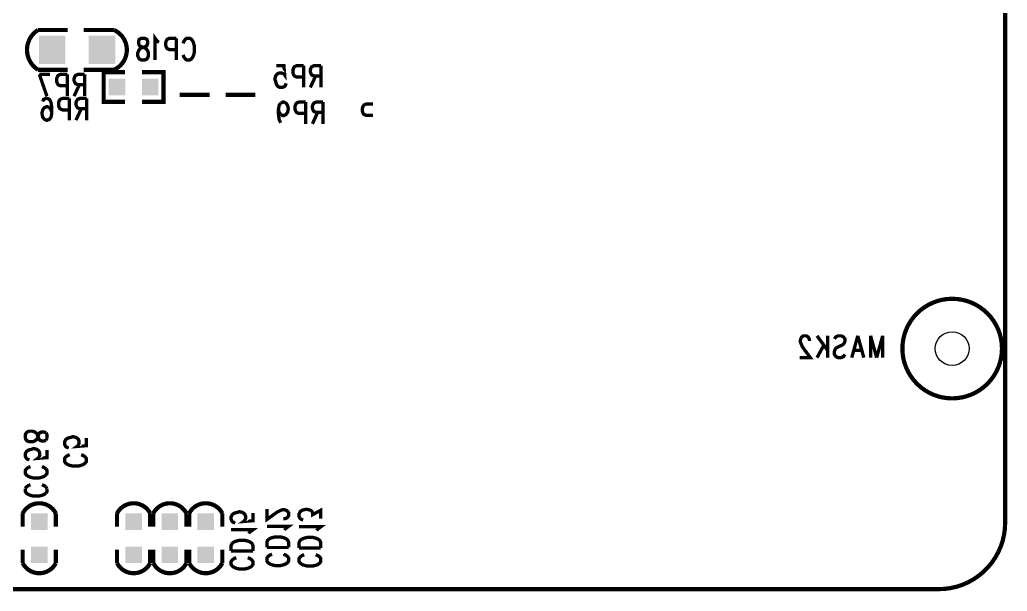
# Model space of a CAD drawing. Extents: x 64 to 173, y 17 to 95.
# Drawn here: x 143.13 to 172.87, y 17.13 to 34.34 of the extents above; entities that cross this region are included whole.
import ezdxf

# ---------------------------------------------------------------- set-up
doc = ezdxf.new("R2010")
doc.units = 0
doc.header["$MEASUREMENT"] = 0
doc.layers.get('0').update_dxf_attribs({"linetype": 'CONTINUOUS'})
doc.layers.add('PASTEMASKBOTTOM', color=5, linetype='CONTINUOUS')
doc.layers.add('SILKSCREENBOTTO', color=9, linetype='CONTINUOUS')

# ---------------------------------------------------------------- blocks, each defined once
blk = doc.blocks.new('ROUND_26')
blk.add_circle((0, 0), 0.508)
blk = doc.blocks.new('SQUARE_225')
blk.add_solid([(0.250062, 0.250062), (0.250062, -0.250062), (-0.250062, 0.250062), (-0.250062, -0.250062)])
blk = doc.blocks.new('RECTANGLE_226')
blk.add_solid([(0.40005, 0.424942), (0.40005, -0.424942), (-0.40005, 0.424942), (-0.40005, -0.424942)])

msp = doc.modelspace()

# ---------------------------------------------------------------- linework, layer by layer
at = {"layer": 'PASTEMASKBOTTOM', "color": 5, "const_width": 0.127}
for points in [[(172.804, 84.198), (172.804, 19.189)], [(170.804, 17.189), (126.806, 17.189)]]:
    msp.add_lwpolyline(points, dxfattribs=at)
msp.add_lwpolyline([(170.804, 17.189, 0.414214), (172.804, 19.189)], format="xyb", dxfattribs=at)
at = {"layer": 'SILKSCREENBOTTO', "color": 5}
for points, const_width in [([(172.804, 84.198), (172.804, 19.189)], 0.127), ([(144.574, 34.028), (143.68, 34.028)], 0.127), ([(145.963, 34.028), (145.057, 34.028)], 0.127), ([(147.32, 33.653), (147.275, 33.684), (147.206, 33.778), (147.206, 33.122)], 0.1), ([(146.888, 33.778), (146.956, 33.747), (146.979, 33.684), (146.979, 33.622), (146.956, 33.559), (146.911, 33.528), (146.82, 33.497), (146.752, 33.466), (146.707, 33.403), (146.684, 33.341), (146.684, 33.247), (146.707, 33.185), (146.729, 33.153), (146.797, 33.122), (146.888, 33.122), (146.956, 33.153), (146.979, 33.185), (147.002, 33.247), (147.002, 33.341), (146.979, 33.403), (146.934, 33.466), (146.866, 33.497), (146.775, 33.528), (146.729, 33.559), (146.707, 33.622), (146.707, 33.684), (146.729, 33.747), (146.797, 33.778), (146.888, 33.778)], 0.1), ([(147.843, 33.778), (147.638, 33.778), (147.57, 33.747), (147.547, 33.716), (147.525, 33.653), (147.525, 33.559), (147.547, 33.497), (147.57, 33.466), (147.638, 33.435), (147.843, 33.435)], 0.1), ([(147.843, 33.778), (147.843, 33.122)], 0.1), ([(148.047, 33.622), (148.07, 33.684), (148.115, 33.747), (148.161, 33.778), (148.252, 33.778), (148.297, 33.747), (148.343, 33.684), (148.366, 33.622), (148.388, 33.528), (148.388, 33.372), (148.366, 33.278), (148.343, 33.216), (148.297, 33.153), (148.252, 33.122), (148.161, 33.122), (148.115, 33.153), (148.07, 33.216), (148.047, 33.278)], 0.1), ([(143.68, 32.828), (144.574, 32.828)], 0.127), ([(143.719, 32.69), (143.946, 32.034)], 0.1), ([(144.037, 32.69), (143.719, 32.69)], 0.1), ([(144.559, 32.69), (144.355, 32.69), (144.287, 32.659), (144.264, 32.628), (144.241, 32.565), (144.241, 32.472), (144.264, 32.409), (144.287, 32.378), (144.355, 32.346), (144.559, 32.346)], 0.1), ([(144.559, 32.69), (144.559, 32.034)], 0.1), ([(145.082, 32.69), (144.878, 32.69), (144.81, 32.659), (144.787, 32.628), (144.764, 32.565), (144.764, 32.503), (144.787, 32.44), (144.81, 32.409), (144.878, 32.378), (145.082, 32.378)], 0.1), ([(145.057, 32.828), (145.963, 32.828)], 0.127), ([(145.082, 32.69), (145.082, 32.034)], 0.1), ([(146.302, 32.759), (145.656, 32.759), (145.656, 31.864), (146.302, 31.864)], 0.127), ([(146.81, 32.759), (147.456, 32.759), (147.456, 31.864), (146.81, 31.864)], 0.127), ([(150.856, 32.952), (151.084, 32.952), (151.106, 32.671), (151.084, 32.702), (151.015, 32.733), (150.947, 32.733), (150.879, 32.702), (150.834, 32.64), (150.811, 32.546), (150.834, 32.484), (150.856, 32.39), (150.902, 32.327), (150.97, 32.296), (151.038, 32.296), (151.106, 32.327), (151.129, 32.359), (151.152, 32.421)], 0.1), ([(151.675, 32.952), (151.47, 32.952), (151.402, 32.921), (151.379, 32.89), (151.356, 32.827), (151.356, 32.733), (151.379, 32.671), (151.402, 32.64), (151.47, 32.609), (151.675, 32.609)], 0.1), ([(151.675, 32.952), (151.675, 32.296)], 0.1), ([(152.197, 32.952), (151.993, 32.952), (151.924, 32.921), (151.902, 32.89), (151.879, 32.827), (151.879, 32.765), (151.902, 32.702), (151.924, 32.671), (151.993, 32.64), (152.197, 32.64)], 0.1), ([(152.197, 32.952), (152.197, 32.296)], 0.1), ([(144.923, 32.378), (144.764, 32.034)], 0.1), ([(152.038, 32.64), (151.879, 32.296)], 0.1), ([(148.847, 32.074), (147.94, 32.074)], 0.127), ([(150.223, 32.074), (149.329, 32.074)], 0.127), ([(143.821, 31.872), (143.844, 31.935), (143.912, 31.966), (143.958, 31.966), (144.026, 31.935), (144.071, 31.841), (144.094, 31.685), (144.094, 31.529), (144.071, 31.404), (144.026, 31.341), (143.958, 31.31), (143.935, 31.31), (143.867, 31.341), (143.821, 31.404), (143.799, 31.498), (143.799, 31.529), (143.821, 31.622), (143.867, 31.685), (143.935, 31.716), (143.958, 31.716), (144.026, 31.685), (144.071, 31.622), (144.094, 31.529)], 0.1), ([(144.617, 31.966), (144.412, 31.966), (144.344, 31.935), (144.321, 31.904), (144.298, 31.841), (144.298, 31.747), (144.321, 31.685), (144.344, 31.654), (144.412, 31.622), (144.617, 31.622)], 0.1), ([(144.617, 31.966), (144.617, 31.31)], 0.1), ([(144.844, 31.904), (144.821, 31.841), (144.821, 31.779), (144.844, 31.716)], 0.1), ([(145.139, 31.966), (144.935, 31.966), (144.867, 31.935), (144.844, 31.904)], 0.1), ([(145.139, 31.966), (145.139, 31.31)], 0.1), ([(150.987, 31.825), (150.942, 31.763), (150.919, 31.638), (150.919, 31.482), (150.942, 31.325), (150.987, 31.231)], 0.1), ([(150.987, 31.482), (151.055, 31.45), (151.078, 31.45), (151.146, 31.482), (151.192, 31.544), (151.214, 31.638), (151.214, 31.669), (151.192, 31.763), (151.146, 31.825), (151.078, 31.856), (151.055, 31.856), (150.987, 31.825)], 0.1), ([(151.737, 31.856), (151.533, 31.856), (151.464, 31.825), (151.442, 31.794), (151.419, 31.731), (151.419, 31.638), (151.442, 31.575), (151.464, 31.544), (151.533, 31.513), (151.737, 31.513)], 0.1), ([(151.737, 31.856), (151.737, 31.2)], 0.1), ([(152.26, 31.856), (152.055, 31.856), (151.987, 31.825), (151.964, 31.794), (151.942, 31.731), (151.942, 31.669), (151.964, 31.606), (151.987, 31.575), (152.055, 31.544), (152.26, 31.544)], 0.1), ([(152.26, 31.856), (152.26, 31.2)], 0.1), ([(153.766, 31.797), (153.561, 31.797), (153.493, 31.766), (153.47, 31.735), (153.448, 31.672), (153.448, 31.579), (153.47, 31.516), (153.493, 31.485), (153.561, 31.454), (153.766, 31.454)], 0.1), ([(144.98, 31.654), (144.821, 31.31)], 0.1), ([(144.844, 31.716), (144.867, 31.685), (144.935, 31.654), (145.139, 31.654)], 0.1), ([(150.919, 31.638), (150.942, 31.544), (150.987, 31.482)], 0.1), ([(152.101, 31.544), (151.942, 31.2)], 0.1), ([(166.912, 24.661), (166.912, 24.692), (166.889, 24.755), (166.866, 24.786), (166.821, 24.817), (166.73, 24.817), (166.684, 24.786), (166.662, 24.755), (166.639, 24.692), (166.639, 24.63), (166.662, 24.567), (166.707, 24.473), (166.935, 24.161), (166.616, 24.161)], 0.1), ([(167.139, 24.817), (167.457, 24.38)], 0.1), ([(167.457, 24.817), (167.457, 24.161)], 0.1), ([(167.662, 24.724), (167.707, 24.786), (167.775, 24.817), (167.866, 24.817), (167.935, 24.786), (167.98, 24.724), (167.98, 24.661), (167.957, 24.598), (167.935, 24.567), (167.889, 24.536), (167.753, 24.473), (167.707, 24.442), (167.684, 24.411), (167.662, 24.348), (167.662, 24.255), (167.707, 24.192), (167.775, 24.161), (167.866, 24.161), (167.935, 24.192), (167.98, 24.255)], 0.1), ([(168.366, 24.817), (168.185, 24.161)], 0.1), ([(168.366, 24.817), (168.548, 24.161)], 0.1), ([(168.753, 24.817), (168.935, 24.161)], 0.1), ([(168.753, 24.817), (168.753, 24.161)], 0.1), ([(169.116, 24.817), (168.935, 24.161)], 0.1), ([(169.116, 24.817), (169.116, 24.161)], 0.1), ([(167.344, 24.536), (167.139, 24.161)], 0.1), ([(168.48, 24.38), (168.253, 24.38)], 0.1), ([(143.92, 21.673), (143.858, 21.65), (143.795, 21.65), (143.733, 21.673), (143.701, 21.718), (143.67, 21.809), (143.639, 21.877), (143.577, 21.923), (143.514, 21.946), (143.42, 21.946), (143.358, 21.923), (143.327, 21.9), (143.295, 21.832), (143.295, 21.741), (143.327, 21.673), (143.358, 21.65), (143.42, 21.627), (143.514, 21.627), (143.577, 21.65), (143.639, 21.696), (143.67, 21.764), (143.701, 21.855), (143.733, 21.9), (143.795, 21.923), (143.858, 21.923), (143.92, 21.9)], 0.1), ([(143.92, 21.9), (143.952, 21.832), (143.952, 21.741)], 0.1), ([(143.952, 21.741), (143.92, 21.673)], 0.1), ([(145.135, 21.736), (145.135, 21.509), (144.853, 21.486), (144.885, 21.509), (144.916, 21.577), (144.916, 21.645), (144.885, 21.713), (144.822, 21.759), (144.728, 21.781), (144.666, 21.759), (144.572, 21.736), (144.509, 21.69), (144.478, 21.622), (144.478, 21.554), (144.509, 21.486), (144.541, 21.463), (144.603, 21.44)], 0.1), ([(143.952, 21.377), (143.952, 21.15), (143.67, 21.127), (143.701, 21.15), (143.733, 21.218), (143.733, 21.286), (143.701, 21.355), (143.639, 21.4), (143.545, 21.423), (143.483, 21.4), (143.389, 21.377), (143.327, 21.332), (143.295, 21.264), (143.295, 21.196), (143.327, 21.127), (143.358, 21.105), (143.42, 21.082)], 0.1), ([(144.978, 21.236), (145.041, 21.213), (145.103, 21.168), (145.135, 21.122), (145.135, 21.031), (145.103, 20.986), (145.041, 20.941), (144.978, 20.918), (144.885, 20.895), (144.728, 20.895), (144.635, 20.918), (144.572, 20.941), (144.509, 20.986), (144.478, 21.031), (144.478, 21.122), (144.509, 21.168), (144.572, 21.213), (144.635, 21.236)], 0.1), ([(143.92, 20.627), (143.858, 20.582), (143.795, 20.559), (143.701, 20.536), (143.545, 20.536), (143.452, 20.559), (143.389, 20.582), (143.327, 20.627), (143.295, 20.673), (143.295, 20.764), (143.327, 20.809), (143.389, 20.855), (143.452, 20.877)], 0.1), ([(143.795, 20.877), (143.858, 20.855), (143.92, 20.809)], 0.1), ([(143.92, 20.809), (143.952, 20.764), (143.952, 20.673), (143.92, 20.627)], 0.1), ([(143.295, 20.218), (143.327, 20.264), (143.389, 20.309), (143.452, 20.332)], 0.1), ([(143.92, 20.082), (143.858, 20.037), (143.795, 20.014), (143.701, 19.991), (143.545, 19.991), (143.452, 20.014), (143.389, 20.037), (143.327, 20.082), (143.295, 20.127), (143.295, 20.218)], 0.1), ([(143.795, 20.332), (143.858, 20.309), (143.92, 20.264)], 0.1), ([(143.92, 20.264), (143.952, 20.218)], 0.1), ([(143.952, 20.218), (143.952, 20.127), (143.92, 20.082)], 0.1), ([(151.07, 19.307), (151.102, 19.307), (151.164, 19.33), (151.195, 19.353), (151.226, 19.398), (151.226, 19.489), (151.195, 19.534), (151.164, 19.557), (151.102, 19.58), (151.039, 19.58), (150.977, 19.557), (150.883, 19.512), (150.57, 19.284), (150.57, 19.602)], 0.1), ([(152.195, 19.316), (152.195, 19.566), (151.946, 19.429), (151.946, 19.498), (151.914, 19.543), (151.883, 19.566), (151.789, 19.588), (151.727, 19.588), (151.633, 19.566), (151.571, 19.52), (151.539, 19.452), (151.539, 19.384), (151.571, 19.316), (151.602, 19.293), (151.664, 19.27)], 0.1), ([(143.216, 19.068), (143.216, 19.468)], 0.127), ([(144.216, 19.468), (144.216, 19.068)], 0.127), ([(146.058, 19.068), (146.058, 19.468)], 0.127), ([(147.058, 19.468), (147.058, 19.068)], 0.127), ([(147.148, 19.068), (147.148, 19.468)], 0.127), ([(148.148, 19.468), (148.148, 19.068)], 0.127), ([(148.229, 19.068), (148.229, 19.468)], 0.127), ([(149.229, 19.468), (149.229, 19.068)], 0.127), ([(150.15, 19.477), (150.15, 19.25), (149.869, 19.227), (149.9, 19.25), (149.931, 19.318), (149.931, 19.386), (149.9, 19.454), (149.837, 19.5), (149.744, 19.522), (149.681, 19.5), (149.587, 19.477), (149.525, 19.431), (149.494, 19.363), (149.494, 19.295), (149.525, 19.227), (149.556, 19.204), (149.619, 19.181)], 0.1), ([(151.102, 18.966), (151.133, 19.012), (151.226, 19.08), (150.57, 19.08)], 0.1), ([(152.071, 18.952), (152.102, 18.998), (152.195, 19.066), (151.539, 19.066)], 0.1), ([(150.025, 18.863), (150.056, 18.909), (150.15, 18.977), (149.494, 18.977)], 0.1), ([(151.226, 18.443), (151.226, 18.602), (151.195, 18.671), (151.133, 18.716), (151.07, 18.739), (150.977, 18.762), (150.82, 18.762), (150.727, 18.739), (150.664, 18.716), (150.602, 18.671), (150.57, 18.602), (150.57, 18.443)], 0.1), ([(152.195, 18.429), (152.195, 18.588), (152.164, 18.657), (152.102, 18.702), (152.039, 18.725), (151.946, 18.748), (151.789, 18.748), (151.696, 18.725), (151.633, 18.702), (151.571, 18.657), (151.539, 18.588), (151.539, 18.429)], 0.1), ([(143.216, 17.975), (143.216, 18.375)], 0.127), ([(144.216, 18.375), (144.216, 17.975)], 0.127), ([(146.058, 17.975), (146.058, 18.375)], 0.127), ([(147.058, 18.375), (147.058, 17.975)], 0.127), ([(147.148, 17.975), (147.148, 18.375)], 0.127), ([(148.148, 18.375), (148.148, 17.975)], 0.127), ([(148.229, 17.975), (148.229, 18.375)], 0.127), ([(149.229, 18.375), (149.229, 17.975)], 0.127), ([(150.15, 18.341), (150.15, 18.5), (150.119, 18.568), (150.056, 18.613), (149.994, 18.636), (149.9, 18.659), (149.744, 18.659), (149.65, 18.636), (149.587, 18.613), (149.525, 18.568), (149.494, 18.5), (149.494, 18.341)], 0.1), ([(151.226, 18.443), (150.57, 18.443)], 0.1), ([(152.195, 18.429), (151.539, 18.429)], 0.1), ([(150.15, 18.341), (149.494, 18.341)], 0.1), ([(149.994, 18.136), (150.056, 18.113), (150.119, 18.068), (150.15, 18.022), (150.15, 17.931), (150.119, 17.886), (150.056, 17.84), (149.994, 17.818), (149.9, 17.795), (149.744, 17.795), (149.65, 17.818), (149.587, 17.84), (149.525, 17.886), (149.494, 17.931), (149.494, 18.022), (149.525, 18.068), (149.587, 18.113), (149.65, 18.136)], 0.1), ([(151.07, 18.239), (151.133, 18.216), (151.195, 18.171), (151.226, 18.125), (151.226, 18.034), (151.195, 17.989), (151.133, 17.944), (151.07, 17.921), (150.977, 17.898), (150.82, 17.898), (150.727, 17.921), (150.664, 17.944), (150.602, 17.989), (150.57, 18.034), (150.57, 18.125), (150.602, 18.171), (150.664, 18.216), (150.727, 18.239)], 0.1), ([(152.039, 18.225), (152.102, 18.202), (152.164, 18.157), (152.195, 18.111), (152.195, 18.02), (152.164, 17.975), (152.102, 17.929), (152.039, 17.907), (151.946, 17.884), (151.789, 17.884), (151.696, 17.907), (151.633, 17.929), (151.571, 17.975), (151.539, 18.02), (151.539, 18.111), (151.571, 18.157), (151.633, 18.202), (151.696, 18.225)], 0.1), ([(170.804, 17.189), (126.806, 17.189)], 0.127)]:
    msp.add_lwpolyline(points, dxfattribs=dict(at, const_width=const_width))
at = {"layer": 'SILKSCREENBOTTO', "color": 5, "const_width": 0.127}
for points in [[(143.68, 34.028, 0.555957), (143.681, 32.828)], [(145.963, 32.828, 0.650572), (145.963, 34.028)], [(144.216, 19.469, 0.613288), (143.216, 19.468)], [(147.058, 19.469, 0.613288), (146.058, 19.468)], [(148.148, 19.469, 0.613356), (147.148, 19.468)], [(149.229, 19.469, 0.613356), (148.229, 19.468)], [(170.804, 17.189, 0.414214), (172.804, 19.189)], [(143.216, 17.975, 0.613427), (144.216, 17.975)], [(146.058, 17.975, 0.613427), (147.058, 17.975)], [(147.149, 17.975, 0.613495), (148.149, 17.975)], [(148.229, 17.975, 0.613427), (149.229, 17.975)]]:
    msp.add_lwpolyline(points, format="xyb", dxfattribs=at)
msp.add_lwpolyline([(169.71, 24.433, 1), (172.709, 24.433, 1)], format="xyb", close=True, dxfattribs=at)

# ---------------------------------------------------------------- block references
at = {"layer": 'PASTEMASKBOTTOM', "color": 5}
for name, p in [('RECTANGLE_226', (144.104, 33.428)), ('RECTANGLE_226', (145.604, 33.428)), ('SQUARE_225', (146.056, 32.314)), ('SQUARE_225', (147.056, 32.314)), ('ROUND_26', (171.209, 24.433)), ('SQUARE_225', (143.716, 19.222)), ('SQUARE_225', (146.558, 19.222)), ('SQUARE_225', (147.648, 19.222)), ('SQUARE_225', (148.729, 19.222)), ('SQUARE_225', (143.716, 18.222)), ('SQUARE_225', (146.558, 18.222)), ('SQUARE_225', (147.648, 18.222)), ('SQUARE_225', (148.729, 18.222))]:
    msp.add_blockref(name, p, dxfattribs=at)

doc.saveas('drawing.dxf')
